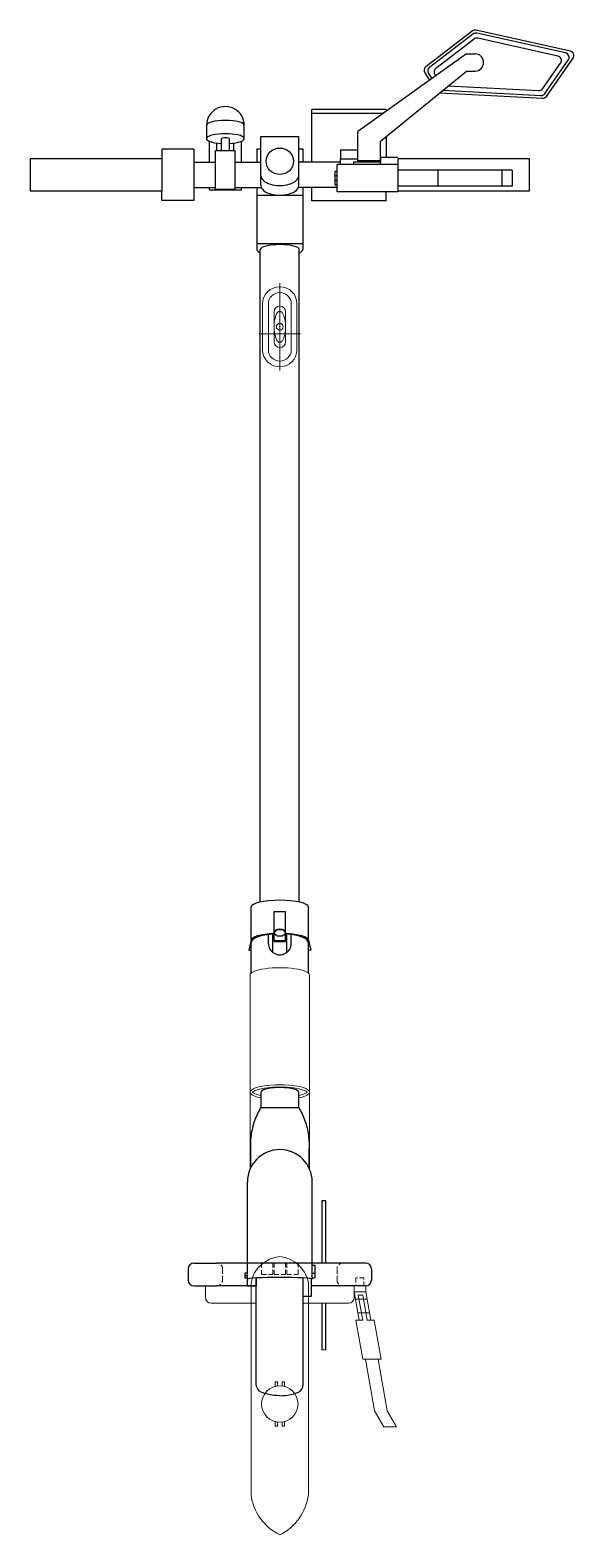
# Model space of a CAD drawing. Header units: millimetres. Extents: x 135 to 2246, y 112 to 2025.
# Drawn here: x 1771 to 2246, y 711 to 2025 of the extents above; entities that cross this region are included whole.
import ezdxf

# ---------------------------------------------------------------- set-up
doc = ezdxf.new("R2010")
doc.units = ezdxf.units.MM
doc.linetypes.add('TRAZOS', pattern=[19.05, 12.7, -6.35])
doc.layers.add('01_Contornos', color=7, linetype='Continuous', lineweight=20)
doc.layers.add('02_Ocultas', color=4, linetype='TRAZOS', lineweight=20)

msp = doc.modelspace()

# ---------------------------------------------------------------- linework, layer by layer
for p, q in [((2156.7, 2023.8), (2116.1, 1992.7)), ((2242.4, 2006.3), (2160, 2024.6)), ((2160.7, 2024.4), (2160.7, 2024.6)), ((2157.3, 2021.1), (2119.5, 1992.1)), ((2158.3, 2016.8), (2124.9, 1991.2)), ((2238.2, 2004.7), (2160.6, 2021.9)), ((2231.5, 2002), (2161.6, 2017.6)), ((2151.7, 2003.9), (2056.7, 1936.2)), ((2151.7, 2003.9), (2159.2, 2003.9)), ((2220.2, 1969.3), (2240.6, 1998.5)), ((2221.5, 1966.8), (2244.8, 2000.1)), ((2076.7, 1927.8), (2151.7, 1988.9)), ((2115.2, 1987.4), (2119.4, 1980.9)), ((2118.6, 1986.8), (2121.4, 1982.4)), ((2123.9, 1985.9), (2124.7, 1984.7)), ((2151.7, 1988.9), (2159.2, 1988.9)), ((2218.2, 1973.5), (2233.9, 1995.8)), ((2131.1, 1972.2), (2216.7, 1967.6)), ((2135.8, 1976), (2214.7, 1971.8)), ((2128.5, 1969.8), (2218, 1965.1)), ((2081.7, 1955.3), (2016.7, 1955.3)), ((2016.7, 1909.3), (2016.7, 1955.3)), ((2078.6, 1951.8), (2016.7, 1951.8)), ((2081.7, 1955.3), (2081.7, 1954)), ((1924.7, 1941.5), (1924.7, 1929.9)), ((1957.7, 1929.9), (1957.7, 1941.5)), ((1972.2, 1931.8), (2005.2, 1931.8)), ((1972.2, 1889), (1972.2, 1931.8)), ((2005.2, 1889), (2005.2, 1931.8)), ((2056.7, 1909.3), (2056.7, 1936.2)), ((2081.7, 1931.9), (2081.7, 1913.3)), ((1913.7, 1920.8), (1885.7, 1920.8)), ((1885.7, 1920.8), (1885.7, 1912.3)), ((1913.7, 1920.8), (1913.7, 1875.8)), ((1927.2, 1909.3), (1927.2, 1927.6)), ((1932.7, 1919.4), (1949.7, 1919.4)), ((1932.7, 1885.8), (1932.7, 1919.4)), ((1933.7, 1919.4), (1933.7, 1926.1)), ((1937.7, 1919.4), (1937.7, 1929.6)), ((1944.7, 1919.4), (1944.7, 1929.6)), ((1948.7, 1919.4), (1948.7, 1926.1)), ((1949.7, 1885.8), (1949.7, 1919.4)), ((1955.2, 1909.3), (1955.2, 1927.6)), ((1968.7, 1921), (1968.7, 1909.3)), ((1968.7, 1921), (1972.2, 1921)), ((2005.2, 1921), (2008.7, 1921)), ((2008.7, 1921), (2008.7, 1909.3)), ((2041.7, 1920), (2041.7, 1912.3)), ((2041.7, 1920), (2056.7, 1920)), ((2076.7, 1907.3), (2076.7, 1927.8)), ((1885.7, 1912.3), (1770.7, 1912.3)), ((1770.7, 1912.3), (1770.7, 1884.3)), ((1885.7, 1912.3), (1885.7, 1884.3)), ((1913.7, 1909.3), (1932.7, 1909.3)), ((1949.7, 1909.3), (1972.2, 1909.3)), ((2041.7, 1909.3), (2005.2, 1909.3)), ((2091.7, 1907.3), (2038.7, 1907.3)), ((2038.7, 1883.3), (2038.7, 1907.3)), ((2041.7, 1907.3), (2041.7, 1912.3)), ((2041.7, 1912.3), (2056.7, 1912.3)), ((2076.7, 1909.3), (2053, 1909.3)), ((2053, 1909.3), (2053, 1907.3)), ((2056.7, 1910.8), (2076.7, 1910.8)), ((2076.7, 1913.3), (2076.7, 1909.3)), ((2091.7, 1913.3), (2076.7, 1913.3)), ((2206.7, 1912.3), (2091.7, 1912.3)), ((2091.7, 1912.3), (2091.7, 1883.3)), ((2206.7, 1884.3), (2206.7, 1912.3)), ((2038.7, 1901.3), (2036.7, 1901.3)), ((2036.7, 1901.3), (2036.7, 1889.3)), ((2038.7, 1897.3), (2036.7, 1897.3)), ((2038.7, 1893.3), (2036.7, 1893.3)), ((2191.7, 1902.3), (2091.7, 1902.3)), ((2126.7, 1902.3), (2126.7, 1888.3)), ((2182.7, 1902.3), (2182.7, 1888.3)), ((2191.7, 1902.3), (2191.7, 1888.3)), ((1770.7, 1884.3), (1885.7, 1884.3)), ((1885.7, 1875.8), (1885.7, 1884.3)), ((1913.7, 1887.3), (1932.7, 1887.3)), ((1927.2, 1885.2), (1927.2, 1887.3)), ((1927.2, 1885.2), (1955.2, 1885.2)), ((1932.7, 1885.8), (1949.7, 1885.8)), ((1949.7, 1887.3), (1972.5, 1887.3)), ((1955.2, 1885.2), (1955.2, 1887.3)), ((1968.7, 1887.3), (1968.7, 1833)), ((1968.7, 1880.4), (2008.7, 1880.4)), ((2038.7, 1887.3), (2004.8, 1887.3)), ((2008.7, 1887.3), (2008.7, 1833)), ((2016.7, 1875.5), (2016.7, 1887.3)), ((2038.7, 1889.3), (2036.7, 1889.3)), ((2091.7, 1883.3), (2038.7, 1883.3)), ((2081.7, 1875.5), (2081.7, 1883.3)), ((2191.7, 1888.3), (2091.7, 1888.3)), ((2091.7, 1884.3), (2206.7, 1884.3)), ((1913.7, 1875.8), (1885.7, 1875.8)), ((2081.7, 1875.5), (2016.7, 1875.5)), ((1968.7, 1838.2), (2008.7, 1838.2)), ((1971.7, 1263.3), (1971.7, 1833)), ((2005.7, 1263.3), (2005.7, 1833)), ((1963.7, 1230.1), (1963.7, 1259.1)), ((1983.7, 1229), (1983.7, 1255.2)), ((1983.7, 1255.2), (1993.7, 1255.2)), ((1993.7, 1229), (1993.7, 1255.2)), ((2013.7, 1230.1), (2013.7, 1259.1)), ((1978.7, 1227), (1978.7, 1235)), ((1982.7, 1219.3), (1982.7, 1235.4)), ((1994.7, 1219.2), (1994.7, 1235.4)), ((1998.7, 1227), (1998.7, 1235)), ((1963.7, 1230.1), (1961.7, 1221.3)), ((1963.7, 1201.4), (1963.7, 1227.9)), ((1983.7, 1229.7), (1993.7, 1229.7)), ((1983.7, 1229), (1993.7, 1229)), ((2013.7, 1230.1), (2015.7, 1221.3)), ((2013.7, 1201.4), (2013.7, 1227.9)), ((1961.7, 1221.3), (1963.7, 1221.3)), ((2015.7, 1221.3), (2013.7, 1221.3)), ((2005.2, 1093.4), (2005.2, 1097.2)), ((1972.2, 1084.1), (2005.2, 1084.1)), ((1963.2, 1046.4), (1963.2, 1031.4)), ((2014.1, 1046.4), (2014.1, 1031.4)), ((1960.4, 934.1), (1960.4, 1019)), ((2017, 934.1), (2017, 1019)), ((1960.2, 946.4), (1960.2, 928.4)), ((1960.2, 946.4), (1960.4, 946.4)), ((2017, 946.4), (2019.2, 946.4)), ((2019.2, 946.4), (2019.2, 935.4)), ((1960.2, 939.4), (1958.2, 939.4)), ((1958.2, 939.4), (1958.2, 937.4)), ((1958.2, 937.4), (1958.2, 935.4)), ((1958.2, 935.4), (1960.2, 935.4)), ((2016.2, 934.5), (2016.2, 919)), ((2017, 939.4), (2019.2, 939.4)), ((2017, 935.4), (2019.2, 935.4)), ((1960.2, 928.4), (1968.2, 928.4)), ((2016.2, 919), (2009.2, 919))]:
    msp.add_line(p, q)
at = {"color": 40, "true_color": 0xf8d731}
for p, q in [((2028.5, 1002.4), (2025.5, 1002.4)), ((2025.5, 1002.4), (2025.5, 948.2)), ((2028.5, 1002.4), (2028.5, 948.2)), ((1913.7, 948.2), (1933.7, 948.2)), ((2043.7, 948.2), (1933.7, 948.2)), ((2063.7, 948.2), (2043.7, 948.2)), ((1908.7, 943.2), (1908.7, 933.2)), ((2068.7, 943.2), (2068.7, 933.2)), ((1913.7, 928.2), (1933.7, 928.2)), ((1968.2, 928.2), (1933.7, 928.2)), ((2043.7, 928.2), (2016.2, 928.2)), ((2063.7, 928.2), (2043.7, 928.2)), ((2025.5, 913.2), (2025.5, 872.4)), ((2028.5, 913.2), (2028.5, 872.4))]:
    msp.add_line(p, q, dxfattribs=at)
at = {"ltscale": 1.8}
msp.add_line((1958.2, 937.4), (1960.2, 937.4), dxfattribs=at)
for points in [[(1972.2, 1097.2), (1972.2, 1084.1)], [(2005.2, 1084.1), (2005.2, 1093.4)]]:
    msp.add_lwpolyline(points)
for points in [[(1972.2, 1084.1, 0.024777), (1969.2, 1078.4, 0.024777), (1966.7, 1072.5, 0.051093), (1963.6, 1059.6, 0.051093), (1963.2, 1046.4)], [(2005.2, 1084.1, -0.024777), (2008.2, 1078.4, -0.024777), (2010.6, 1072.5, -0.051093), (2013.7, 1059.6, -0.051093), (2014.1, 1046.4)], [(1968.2, 935.2), (1968.2, 928.4, 0.296912)], [(1988.7, 832.4, -0.059879), (1978.1, 833.6, -0.030827), (1972.9, 835.3, -0.31161), (1968.2, 842.1), (1968.2, 935.2)], [(1988.7, 832.4, 0.059879), (1999.2, 833.6, 0.030827), (2004.5, 835.3, 0.31161), (2009.2, 842.1), (2009.2, 935.2)]]:
    msp.add_lwpolyline(points, format="xyb")
for centre, radius, start, end in [((2159.2, 2020.6), 4, 77.4914, 127.4762), ((2159.8, 2018), 4, 77.4914, 127.4762), ((2160.7, 2013.6), 4, 77.4914, 127.4762), ((2159.2, 1996.4), 7.5, 270, 90), ((2230.6, 1998.1), 4, 325.0304, 77.4914), ((2237.3, 2000.8), 4, 325.0304, 77.4914), ((2241.5, 2002.4), 4, 325.0304, 77.4914), ((2118.6, 1989.5), 4, 127.4762, 212.9088), ((2121.9, 1989), 4, 127.4762, 212.9088), ((2127.3, 1988), 4, 127.4762, 212.9088), ((2214.9, 1975.8), 4, 266.9466, 325.0304), ((2128.7, 1973.8), 4, 263.4595, 266.9466), ((2217, 1971.6), 4, 266.9466, 325.0304), ((2218.2, 1969.1), 4, 266.9466, 325.0304), ((1988.7, 1019), 28.3, 0, 180)]:
    msp.add_arc(centre, radius, start, end)
at = {"color": 40, "true_color": 0xf8d731}
for centre, start, end in [((1913.7, 943.2), 90, 180), ((2063.7, 943.2), 0, 90), ((1913.7, 933.2), 180, 270), ((2063.7, 933.2), 270, 0)]:
    msp.add_arc(centre, 5, start, end, dxfattribs=at)
for centre, major_axis, ratio, start_param, end_param in [((1941.2, 1941.5), (16.5, 0), 0.994566, 6.283185, 9.424778), ((1941.2, 1941.5), (-16.5, 0), 0.258819, 3.141593, 6.283185), ((1941.2, 1929.9), (-16.5, 0), 0.258819, 1.784541, 7.640237), ((1941.2, 1929.6), (-3.5, 0), 0.263744, 3.141593, 6.283185), ((1988.7, 1897.5), (-16.5, 0), 0.517638, 6.283185, 9.424778), ((1988.7, 1889), (-16.5, 0), 0.517638, 6.283185, 9.424778), ((1988.7, 1833), (-20, 0), 0.258819, 0, 0.554811), ((1988.7, 1833), (-17, 0), 0.258819, 3.141593, 6.283185), ((1988.7, 1833), (-20, 0), 0.258819, 2.586782, 3.141593), ((1988.7, 1259.1), (-25, 0), 0.232937, 3.141593, 6.283185), ((1988.7, 1230.1), (-25, 0), 0.232937, 4.913747, 6.283185), ((1988.7, 1227.9), (-25, 0), 0.310777, 4.913875, 6.283185), ((1988.7, 1236), (-5, 0), 0.648972, 3.24046, 6.184318), ((1988.7, 1230.1), (-25, 0), 0.232937, 3.141593, 4.511031), ((1988.7, 1227.9), (-25, 0), 0.310777, 3.141593, 4.510903), ((1988.7, 1227), (-10, 0), 0.965926, 0, 3.141593), ((1988.7, 1097.2), (16.5, 0), 0.258819, 0, 3.141593), ((1988.7, 934.1), (-28.3, 0), 0.057252, 3.141593, 6.283185)]:
    msp.add_ellipse(centre, major_axis=major_axis, ratio=ratio, start_param=start_param, end_param=end_param)
for centre, major_axis, ratio in [((1988.7, 1910.1), (-12, 0), 0.965926), ((1988.7, 1236.7), (-5, 0), 0.648972)]:
    msp.add_ellipse(centre, major_axis=major_axis, ratio=ratio)
at = {"layer": '01_Contornos', "color": 40, "ltscale": 0.3, "true_color": 0xf8d731}
for p, q in [((1988.7, 1765.6), (1988.7, 1803.6)), ((1988.7, 1765.6), (1988.7, 1727.6)), ((1970.7, 1759.6), (1988.7, 1759.6)), ((1988.7, 1759.6), (2006.7, 1759.6))]:
    msp.add_line(p, q, dxfattribs=at)
at = {"layer": '01_Contornos', "color": 40, "true_color": 0xf8d731}
for p, q in [((1973.7, 1785.6), (1973.7, 1745.6)), ((1978.7, 1785.6), (1978.7, 1745.6)), ((1983.7, 1778.7), (1983.7, 1752.4)), ((1993.7, 1752.4), (1993.7, 1778.7)), ((1998.7, 1745.6), (1998.7, 1785.6)), ((2003.7, 1745.6), (2003.7, 1785.6)), ((1962.7, 1030.2), (1962.7, 1199.6)), ((2014.7, 1030.2), (2014.7, 1199.6)), ((2025.5, 1002.4), (2028.5, 1002.4)), ((1913.7, 948.2), (1933.7, 948.2)), ((1962.7, 948.2), (2014.7, 948.2)), ((1962.7, 948.2), (2014.7, 948.2)), ((1923.7, 918.2), (1923.7, 928.2)), ((2053.7, 928.2), (2053.7, 918.2)), ((2063.7, 923.2), (2053.7, 923.2)), ((2053.7, 923.2), (2058.1, 898.2)), ((2061.1, 898.2), (2057.2, 920.2)), ((2057.2, 920.2), (2061.2, 920.2)), ((2065.1, 898.2), (2061.2, 920.2)), ((2063.7, 928.2), (2063.7, 923.2)), ((2063.7, 923.2), (2068.1, 898.2)), ((1968.2, 913.2), (1928.7, 913.2)), ((2048.7, 913.2), (2009.2, 913.2)), ((2057.8, 916.7), (2054.8, 916.7)), ((2064.8, 916.7), (2061.8, 916.7)), ((2061.1, 898.2), (2055.1, 898.2)), ((2055.1, 898.2), (2061.1, 864.2)), ((2059.9, 904.7), (2056.9, 904.7)), ((2057.6, 898.2), (2061.1, 898.2)), ((2066.9, 904.7), (2063.9, 904.7)), ((2065.1, 898.2), (2071.1, 898.2)), ((2068.6, 898.2), (2065.1, 898.2)), ((2071.1, 898.2), (2077.1, 864.2)), ((2025.5, 872.4), (2028.5, 872.4)), ((2061.1, 864.2), (2077.1, 864.2)), ((2063.6, 864.2), (2071.5, 819.2)), ((2074.6, 864.2), (2082.5, 819.2)), ((2071.5, 819.2), (2079.6, 805.2)), ((2082.5, 819.2), (2090.6, 805.2)), ((2079.6, 805.2), (2090.6, 805.2))]:
    msp.add_line(p, q, dxfattribs=at)
at = {"layer": '01_Contornos'}
for p, q in [((1963.7, 832.4), (1963.7, 931)), ((2013.7, 832.4), (2013.7, 931)), ((2050.7, 928.2), (2063.7, 928.2)), ((2053.7, 928.2), (2053.7, 923.2)), ((1984.7, 844.5), (1984.7, 840.5)), ((1984.7, 844.5), (1986.7, 844.5)), ((1986.7, 844.5), (1986.7, 840.9)), ((1990.7, 844.5), (1990.7, 840.9)), ((1990.7, 844.5), (1992.7, 844.5)), ((1992.7, 844.5), (1992.7, 840.5)), ((1963.7, 832.4), (1963.7, 746)), ((2013.7, 832.4), (2013.7, 746)), ((1984.7, 809.8), (1984.7, 805.8)), ((1984.7, 805.8), (1986.7, 805.8)), ((1986.7, 809.4), (1986.7, 805.8)), ((1990.7, 809.4), (1990.7, 805.8)), ((1990.7, 805.8), (1992.7, 805.8)), ((1992.7, 809.8), (1992.7, 805.8))]:
    msp.add_line(p, q, dxfattribs=at)
at = {"layer": '01_Contornos', "color": 40, "true_color": 0xf8d731}
msp.add_circle((1988.7, 1765.6), 3, dxfattribs=at)
at = {"layer": '01_Contornos'}
msp.add_circle((1988.7, 825.1), 15.9, dxfattribs=at)
at = {"layer": '01_Contornos', "color": 40, "true_color": 0xf8d731}
for centre, radius, start, end in [((1988.7, 1785.6), 15, 0, 180), ((1988.7, 1785.6), 10, 0, 180), ((1988.7, 1778.7), 5, 0, 180), ((1988.7, 1752.4), 5, 180, 0), ((1988.7, 1745.6), 15, 180, 0), ((1988.7, 1745.6), 10, 180, 0), ((1928.7, 918.2), 5, 180, 270), ((2048.7, 918.2), 5, 270, 0)]:
    msp.add_arc(centre, radius, start, end, dxfattribs=at)
at = {"layer": '01_Contornos'}
for centre, radius, start, end in [((1988.7, 1204.7), 25, 177.0328, 187.4146), ((1988.7, 1204.7), 25, 352.5854, 2.9672), ((1991.2, 926), 28, 95.1496, 169.73), ((1986.2, 926), 27.9, 10.2418, 84.8786), ((2008.8, 751.7), 45.5, 187.1644, 243.6947), ((1968.6, 751.6), 45.4, 296.2103, 352.9306)]:
    msp.add_arc(centre, radius, start, end, dxfattribs=at)
at = {"layer": '01_Contornos', "color": 40, "true_color": 0xf8d731}
msp.add_ellipse((1988.7, 1765.6), major_axis=(0, 13.6), ratio=0.36749, dxfattribs=at)
for centre, start_param, end_param in [((1988.7, 1199.6), 0, 3.141593), ((1988.7, 1097.4), 5.3999, 10.308064)]:
    msp.add_ellipse(centre, major_axis=(26, 0), ratio=0.248864, start_param=start_param, end_param=end_param, dxfattribs=at)
for points, knots in [([(2012.6, 1097.4), (2012.5, 1097.5), (2012.4, 1097.7), (2012, 1098), (2011.7, 1098.2), (2011.1, 1098.5), (2010.7, 1098.7), (2009.2, 1099.3), (2007.9, 1099.8), (2004.8, 1100.5), (2003, 1100.8), (1999.2, 1101.4), (1997.2, 1101.6), (1991.8, 1101.9), (1988.3, 1102), (1981.6, 1101.7), (1978.3, 1101.4), (1973.2, 1100.7), (1971.3, 1100.2), (1968.5, 1099.5), (1967.6, 1099.1), (1966.2, 1098.5), (1965.7, 1098.2), (1965.1, 1097.8), (1964.9, 1097.7), (1964.8, 1097.5), (1964.7, 1097.5), (1964.7, 1097.4)], [0.190426, 0.190426, 0.190426, 0.190426, 0.307052, 0.307052, 0.423678, 0.423678, 0.540304, 0.540304, 0.799327, 0.799327, 1.058351, 1.058351, 1.317374, 1.317374, 1.718294, 1.718294, 2.119213, 2.119213, 2.422867, 2.422867, 2.631764, 2.631764, 2.790909, 2.790909, 2.914955, 2.914955, 2.951167, 2.951167, 2.951167, 2.951167]), ([(1964.7, 1097.4), (1964.8, 1097.4), (1964.9, 1097.2), (1965.3, 1096.9), (1965.6, 1096.7), (1966.3, 1096.3), (1966.7, 1096.1), (1968.2, 1095.5), (1969.5, 1095.1), (1971.4, 1094.7), (1971.8, 1094.6), (1972.2, 1094.5)], [3.3320185, 3.3320185, 3.3320185, 3.3320185, 3.4486445, 3.4486445, 3.5652706, 3.5652706, 3.6818966, 3.6818966, 3.9409199, 3.9409199, 4.0039372, 4.0039372, 4.0039372, 4.0039372]), ([(2005.2, 1094.5), (2006.1, 1094.7), (2006.9, 1094.9), (2008.8, 1095.4), (2009.8, 1095.8), (2011.1, 1096.4), (2011.6, 1096.6), (2012.2, 1097.1), (2012.4, 1097.2), (2012.6, 1097.4), (2012.6, 1097.4), (2012.6, 1097.4)], [5.4208434, 5.4208434, 5.4208434, 5.4208434, 5.5644595, 5.5644595, 5.7733562, 5.7733562, 5.9325019, 5.9325019, 6.0565481, 6.0565481, 6.0927595, 6.0927595, 6.0927595, 6.0927595])]:
    msp.add_open_spline(points, degree=3, knots=knots, dxfattribs=at)
at = {"layer": '02_Ocultas', "ltscale": 0.3}
for p, q in [((1972.7, 938.2), (1972.7, 948.2)), ((1982.7, 948.2), (1982.7, 938.2)), ((1983.7, 938.2), (1983.7, 948.2)), ((1993.7, 948.2), (1993.7, 938.2)), ((1994.7, 938.2), (1994.7, 948.2)), ((2004.7, 948.2), (2004.7, 938.2)), ((1982.7, 938.2), (1972.7, 938.2)), ((1993.7, 938.2), (1983.7, 938.2)), ((2004.7, 938.2), (1994.7, 938.2)), ((2062.2, 935.2), (2055.2, 935.2)), ((2055.2, 935.2), (2055.2, 928.2)), ((2062.2, 928.2), (2062.2, 935.2))]:
    msp.add_line(p, q, dxfattribs=at)
at = {"layer": '02_Ocultas', "color": 40, "ltscale": 0.3, "true_color": 0xf8d731}
for p, q in [((1938.7, 933.2), (1938.7, 943.2)), ((2038.7, 933.2), (2038.7, 943.2))]:
    msp.add_line(p, q, dxfattribs=at)
at = {"layer": '02_Ocultas', "color": 40, "true_color": 0xf8d731}
for p, q in [((2061.8, 916.7), (2057.8, 916.7)), ((2063.9, 904.7), (2059.9, 904.7))]:
    msp.add_line(p, q, dxfattribs=at)
at = {"layer": '02_Ocultas', "color": 40, "ltscale": 0.3, "true_color": 0xf8d731}
for centre, start, end in [((1933.7, 943.2), 0, 90), ((2043.7, 943.2), 90, 180), ((1933.7, 933.2), 270, 0), ((2043.7, 933.2), 180, 270)]:
    msp.add_arc(centre, 5, start, end, dxfattribs=at)

doc.saveas('drawing.dxf')
